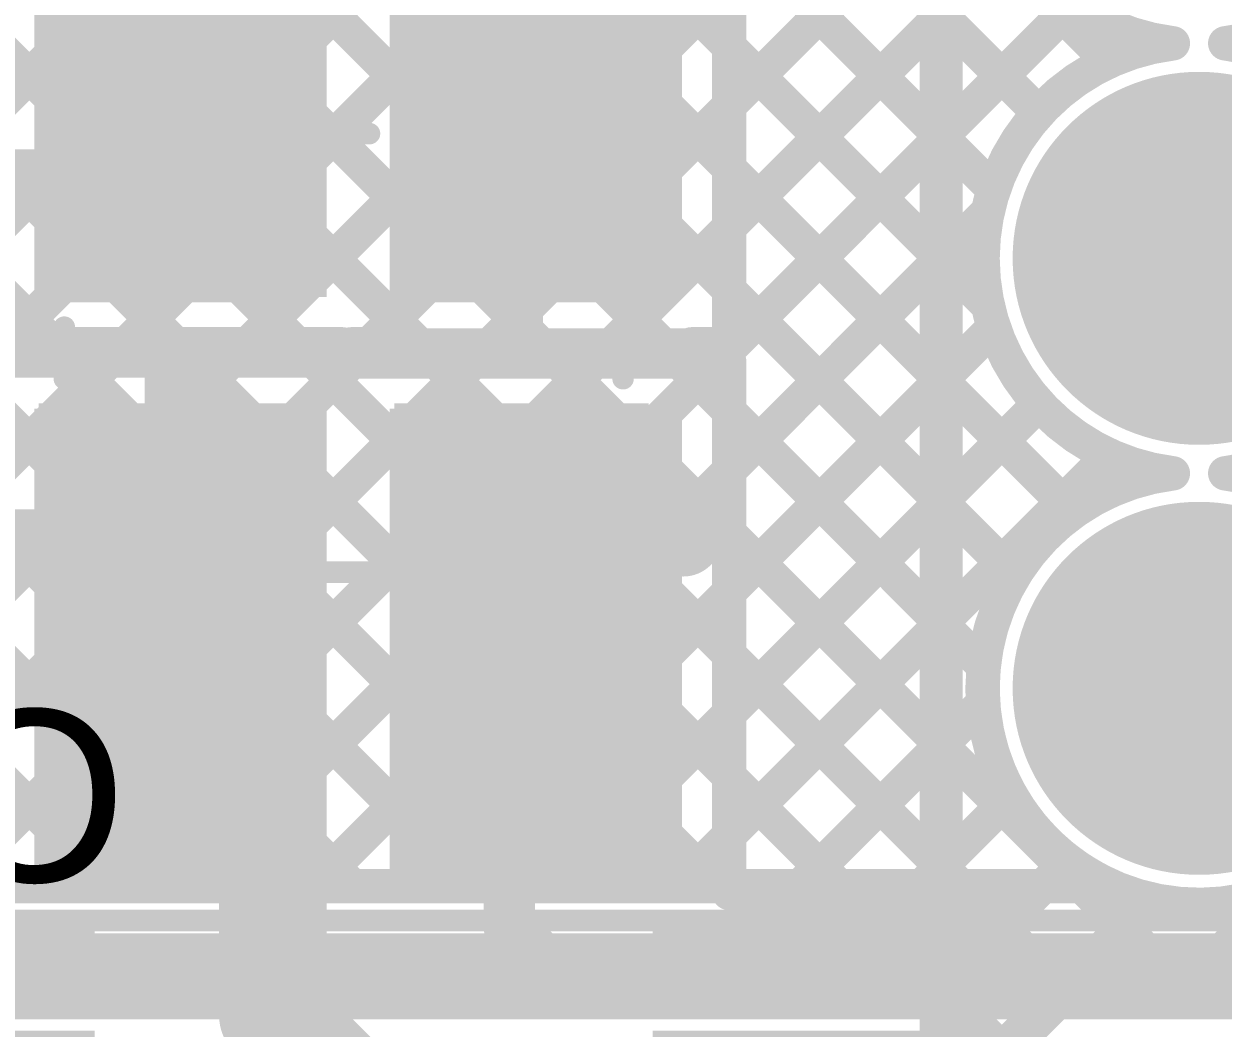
# Model space of a CAD drawing. Header units: millimetres. Extents: x 0 to 214, y 0 to 214.
# Drawn here: x 5.5756 to 5.8546, y 3.217 to 3.4505 of the extents above; entities that cross this region are included whole.
import ezdxf

# ---------------------------------------------------------------- set-up
doc = ezdxf.new("R2010")
doc.units = ezdxf.units.MM
doc.header["$MEASUREMENT"] = 0
for name, color, linetype in [('BottomLayer', 5, 'Continuous'), ('BottomOverlay', 54, 'Continuous'), ('BottomPaste', 16, 'Continuous'), ('BottomSolder', 6, 'Continuous'), ('Mechanical1', 6, 'Continuous'), ('MultiLayer', 9, 'Continuous'), ('PadHoleLayer', 156, 'Continuous'), ('TopLayer', 1, 'Continuous'), ('TopOverlay', 2, 'Continuous'), ('TopSolder', 216, 'Continuous')]:
    doc.layers.add(name, color=color, linetype=linetype)
doc.styles.add('Arial', font='', dxfattribs={"height": 0.2})
doc.styles.get('Arial').set_extended_font_data('Arial')

# ---------------------------------------------------------------- blocks, each defined once
blk = doc.blocks.new('16_QSOP_B_6')
at = {"layer": 'BottomLayer'}
for points in [[(-0.0689, 0.08061), (-0.12598, 0.08061), (-0.12598, 0.09439), (-0.0689, 0.09439)], [(0.12598, 0.08061), (0.0689, 0.08061), (0.0689, 0.09439), (0.12598, 0.09439)], [(-0.0689, 0.05561), (-0.12598, 0.05561), (-0.12598, 0.06939), (-0.0689, 0.06939)], [(0.12598, 0.05561), (0.0689, 0.05561), (0.0689, 0.06939), (0.12598, 0.06939)], [(-0.0689, 0.03061), (-0.12598, 0.03061), (-0.12598, 0.04439), (-0.0689, 0.04439)], [(0.12598, 0.03061), (0.0689, 0.03061), (0.0689, 0.04439), (0.12598, 0.04439)], [(-0.0689, 0.00561), (-0.12598, 0.00561), (-0.12598, 0.01939), (-0.0689, 0.01939)], [(0.12598, 0.00561), (0.0689, 0.00561), (0.0689, 0.01939), (0.12598, 0.01939)], [(-0.0689, -0.01939), (-0.12598, -0.01939), (-0.12598, -0.00561), (-0.0689, -0.00561)], [(0.12598, -0.01939), (0.0689, -0.01939), (0.0689, -0.00561), (0.12598, -0.00561)], [(-0.0689, -0.04439), (-0.12598, -0.04439), (-0.12598, -0.03061), (-0.0689, -0.03061)], [(0.12598, -0.04439), (0.0689, -0.04439), (0.0689, -0.03061), (0.12598, -0.03061)], [(-0.0689, -0.06939), (-0.12598, -0.06939), (-0.12598, -0.05561), (-0.0689, -0.05561)], [(0.12598, -0.06939), (0.0689, -0.06939), (0.0689, -0.05561), (0.12598, -0.05561)], [(-0.0689, -0.09439), (-0.12598, -0.09439), (-0.12598, -0.08061), (-0.0689, -0.08061)], [(0.12598, -0.09439), (0.0689, -0.09439), (0.0689, -0.08061), (0.12598, -0.08061)]]:
    blk.add_hatch(color=5, dxfattribs=at).paths.add_polyline_path(points)
at = {"layer": 'BottomPaste'}
for points in [[(-0.0689, 0.08061), (-0.12598, 0.08061), (-0.12598, 0.09439), (-0.0689, 0.09439)], [(0.12598, 0.08061), (0.0689, 0.08061), (0.0689, 0.09439), (0.12598, 0.09439)], [(-0.0689, 0.05561), (-0.12598, 0.05561), (-0.12598, 0.06939), (-0.0689, 0.06939)], [(0.12598, 0.05561), (0.0689, 0.05561), (0.0689, 0.06939), (0.12598, 0.06939)], [(-0.0689, 0.03061), (-0.12598, 0.03061), (-0.12598, 0.04439), (-0.0689, 0.04439)], [(0.12598, 0.03061), (0.0689, 0.03061), (0.0689, 0.04439), (0.12598, 0.04439)], [(-0.0689, 0.00561), (-0.12598, 0.00561), (-0.12598, 0.01939), (-0.0689, 0.01939)], [(0.12598, 0.00561), (0.0689, 0.00561), (0.0689, 0.01939), (0.12598, 0.01939)], [(-0.0689, -0.01939), (-0.12598, -0.01939), (-0.12598, -0.00561), (-0.0689, -0.00561)], [(0.12598, -0.01939), (0.0689, -0.01939), (0.0689, -0.00561), (0.12598, -0.00561)], [(-0.0689, -0.04439), (-0.12598, -0.04439), (-0.12598, -0.03061), (-0.0689, -0.03061)], [(0.12598, -0.04439), (0.0689, -0.04439), (0.0689, -0.03061), (0.12598, -0.03061)], [(-0.0689, -0.06939), (-0.12598, -0.06939), (-0.12598, -0.05561), (-0.0689, -0.05561)], [(0.12598, -0.06939), (0.0689, -0.06939), (0.0689, -0.05561), (0.12598, -0.05561)], [(-0.0689, -0.09439), (-0.12598, -0.09439), (-0.12598, -0.08061), (-0.0689, -0.08061)], [(0.12598, -0.09439), (0.0689, -0.09439), (0.0689, -0.08061), (0.12598, -0.08061)]]:
    blk.add_hatch(color=16, dxfattribs=at).paths.add_polyline_path(points)
at = {"layer": 'BottomSolder'}
for points in [[(-0.0649, 0.07661), (-0.12998, 0.07661), (-0.12998, 0.09839), (-0.0649, 0.09839)], [(0.12998, 0.07661), (0.0649, 0.07661), (0.0649, 0.09839), (0.12998, 0.09839)], [(-0.0649, 0.05161), (-0.12998, 0.05161), (-0.12998, 0.07339), (-0.0649, 0.07339)], [(0.12998, 0.05161), (0.0649, 0.05161), (0.0649, 0.07339), (0.12998, 0.07339)], [(-0.0649, 0.02661), (-0.12998, 0.02661), (-0.12998, 0.04839), (-0.0649, 0.04839)], [(0.12998, 0.02661), (0.0649, 0.02661), (0.0649, 0.04839), (0.12998, 0.04839)], [(-0.0649, 0.00161), (-0.12998, 0.00161), (-0.12998, 0.02339), (-0.0649, 0.02339)], [(0.12998, 0.00161), (0.0649, 0.00161), (0.0649, 0.02339), (0.12998, 0.02339)], [(-0.0649, -0.02339), (-0.12998, -0.02339), (-0.12998, -0.00161), (-0.0649, -0.00161)], [(0.12998, -0.02339), (0.0649, -0.02339), (0.0649, -0.00161), (0.12998, -0.00161)], [(-0.0649, -0.04839), (-0.12998, -0.04839), (-0.12998, -0.02661), (-0.0649, -0.02661)], [(0.12998, -0.04839), (0.0649, -0.04839), (0.0649, -0.02661), (0.12998, -0.02661)], [(-0.0649, -0.07339), (-0.12998, -0.07339), (-0.12998, -0.05161), (-0.0649, -0.05161)], [(0.12998, -0.07339), (0.0649, -0.07339), (0.0649, -0.05161), (0.12998, -0.05161)], [(-0.0649, -0.09839), (-0.12998, -0.09839), (-0.12998, -0.07661), (-0.0649, -0.07661)], [(0.12998, -0.09839), (0.0649, -0.09839), (0.0649, -0.07661), (0.12998, -0.07661)]]:
    blk.add_hatch(color=6, dxfattribs=at).paths.add_polyline_path(points)
at = {"layer": 'BottomOverlay', "const_width": 0.005}
for points in [[(0.053, 0.099), (-0.053, 0.099)], [(0.053, -0.099), (-0.053, -0.099)]]:
    blk.add_lwpolyline(points, dxfattribs=at)
at = {"layer": 'BottomOverlay'}
for points, const_width in [([(-0.05425, 0.099, 1), (-0.05175, 0.099, 1)], 0.0025), ([(0.05175, 0.099, 1), (0.05425, 0.099, 1)], 0.0025), ([(-0.13476, -0.088, 1), (-0.13924, -0.088, 1)], 0.01), ([(-0.14174, -0.088, 1), (-0.13674, -0.088, 1)], 0.005), ([(-0.13726, -0.088, 1), (-0.13226, -0.088, 1)], 0.005), ([(-0.05425, -0.099, 1), (-0.05175, -0.099, 1)], 0.0025), ([(0.05175, -0.099, 1), (0.05425, -0.099, 1)], 0.0025)]:
    blk.add_lwpolyline(points, format="xyb", close=True, dxfattribs=dict(at, const_width=const_width))
blk = doc.blocks.new('SX3B13_52127F2010F30_B_11')
at = {"layer": 'BottomLayer'}
for points in [[(-0.06693, 0.06693), (-0.01575, 0.06693), (-0.01575, 0.01575), (-0.06693, 0.01575)], [(0.01575, 0.06693), (0.06693, 0.06693), (0.06693, 0.01575), (0.01575, 0.01575)], [(-0.01575, -0.01575), (-0.01575, -0.06693), (-0.06693, -0.06693), (-0.06693, -0.01575)], [(0.06693, -0.01575), (0.06693, -0.06693), (0.01575, -0.06693), (0.01575, -0.01575)]]:
    blk.add_hatch(color=5, dxfattribs=at).paths.add_polyline_path(points)
at = {"layer": 'BottomPaste'}
for points in [[(-0.06693, 0.06693), (-0.01575, 0.06693), (-0.01575, 0.01575), (-0.06693, 0.01575)], [(0.01575, 0.06693), (0.06693, 0.06693), (0.06693, 0.01575), (0.01575, 0.01575)], [(-0.01575, -0.01575), (-0.01575, -0.06693), (-0.06693, -0.06693), (-0.06693, -0.01575)], [(0.06693, -0.01575), (0.06693, -0.06693), (0.01575, -0.06693), (0.01575, -0.01575)]]:
    blk.add_hatch(color=16, dxfattribs=at).paths.add_polyline_path(points)
at = {"layer": 'BottomSolder'}
for points in [[(-0.07093, 0.07093), (-0.01175, 0.07093), (-0.01175, 0.01175), (-0.07093, 0.01175)], [(0.01175, 0.07093), (0.07093, 0.07093), (0.07093, 0.01175), (0.01175, 0.01175)], [(-0.01175, -0.01175), (-0.01175, -0.07093), (-0.07093, -0.07093), (-0.07093, -0.01175)], [(0.07093, -0.01175), (0.07093, -0.07093), (0.01175, -0.07093), (0.01175, -0.01175)]]:
    blk.add_hatch(color=6, dxfattribs=at).paths.add_polyline_path(points)
at = {"layer": 'BottomOverlay', "const_width": 0.005}
for points in [[(0.006, 0.051), (-0.006, 0.051)], [(-0.065, 0.006), (-0.065, -0.006)], [(0.065, 0.006), (0.065, -0.006)], [(0.006, -0.051), (-0.006, -0.051)]]:
    blk.add_lwpolyline(points, dxfattribs=at)
at = {"layer": 'BottomOverlay'}
for points, const_width in [([(-0.00725, 0.051, 1), (-0.00475, 0.051, 1)], 0.0025), ([(0.00475, 0.051, 1), (0.00725, 0.051, 1)], 0.0025), ([(-0.075, 0.043, 1), (-0.083, 0.043, 1)], 0.01), ([(-0.0855, 0.043, 1), (-0.0805, 0.043, 1)], 0.005), ([(-0.0775, 0.043, 1), (-0.0725, 0.043, 1)], 0.005), ([(-0.06625, 0.006, 1), (-0.06375, 0.006, 1)], 0.0025), ([(0.06375, 0.006, 1), (0.06625, 0.006, 1)], 0.0025), ([(-0.06625, -0.006, 1), (-0.06375, -0.006, 1)], 0.0025), ([(0.06375, -0.006, 1), (0.06625, -0.006, 1)], 0.0025), ([(-0.00725, -0.051, 1), (-0.00475, -0.051, 1)], 0.0025), ([(0.00475, -0.051, 1), (0.00725, -0.051, 1)], 0.0025)]:
    blk.add_lwpolyline(points, format="xyb", close=True, dxfattribs=dict(at, const_width=const_width))
blk = doc.blocks.new('C__0603_B_18')
at = {"layer": 'BottomLayer'}
for points in [[(-0.045, -0.0175), (-0.045, 0.0175), (-0.015, 0.0175), (-0.015, -0.0175)], [(0.015, -0.0175), (0.015, 0.0175), (0.045, 0.0175), (0.045, -0.0175)]]:
    blk.add_hatch(color=5, dxfattribs=at).paths.add_polyline_path(points)
at = {"layer": 'BottomPaste'}
for points in [[(-0.045, -0.0175), (-0.045, 0.0175), (-0.015, 0.0175), (-0.015, -0.0175)], [(0.015, -0.0175), (0.015, 0.0175), (0.045, 0.0175), (0.045, -0.0175)]]:
    blk.add_hatch(color=16, dxfattribs=at).paths.add_polyline_path(points)
at = {"layer": 'BottomSolder'}
for points in [[(-0.04736, -0.01986), (-0.04736, 0.01986), (-0.01264, 0.01986), (-0.01264, -0.01986)], [(0.01264, -0.01986), (0.01264, 0.01986), (0.04736, 0.01986), (0.04736, -0.01986)]]:
    blk.add_hatch(color=6, dxfattribs=at).paths.add_polyline_path(points)
at = {"layer": 'BottomOverlay', "const_width": 0.005}
for points in [[(-0.049, 0.021), (-0.018, 0.021)], [(-0.049, -0.021), (-0.049, 0.021)], [(0.018, 0.021), (0.049, 0.021)], [(0.049, -0.021), (0.049, 0.021)], [(-0.049, -0.021), (-0.018, -0.021)], [(0.018, -0.021), (0.049, -0.021)]]:
    blk.add_lwpolyline(points, dxfattribs=at)
at = {"layer": 'BottomOverlay', "const_width": 0.0025}
for points in [[(-0.05025, 0.021, 1), (-0.04775, 0.021, 1)], [(-0.05025, 0.021, 1), (-0.04775, 0.021, 1)], [(-0.01925, 0.021, 1), (-0.01675, 0.021, 1)], [(0.01675, 0.021, 1), (0.01925, 0.021, 1)], [(0.04775, 0.021, 1), (0.05025, 0.021, 1)], [(0.04775, 0.021, 1), (0.05025, 0.021, 1)], [(-0.05025, -0.021, 1), (-0.04775, -0.021, 1)], [(-0.05025, -0.021, 1), (-0.04775, -0.021, 1)], [(-0.01925, -0.021, 1), (-0.01675, -0.021, 1)], [(0.01675, -0.021, 1), (0.01925, -0.021, 1)], [(0.04775, -0.021, 1), (0.05025, -0.021, 1)], [(0.04775, -0.021, 1), (0.05025, -0.021, 1)]]:
    blk.add_lwpolyline(points, format="xyb", close=True, dxfattribs=at)
blk = doc.blocks.new('DW254W_11_04_85_85')
at = {"layer": 'BottomLayer'}
h = blk.add_hatch(color=5, dxfattribs=at)
edge = h.paths.add_edge_path()
edge.add_arc((0.2, 0), 0.03937, 0, 360)
h = blk.add_hatch(color=5, dxfattribs=at)
edge = h.paths.add_edge_path()
edge.add_arc((0.3, 0), 0.03937, 0, 360)
at = {"layer": 'BottomSolder'}
h = blk.add_hatch(color=6, dxfattribs=at)
edge = h.paths.add_edge_path()
edge.add_arc((0.2, 0), 0.04337, 0, 360)
h = blk.add_hatch(color=6, dxfattribs=at)
edge = h.paths.add_edge_path()
edge.add_arc((0.3, 0), 0.04337, 0, 360)
at = {"layer": 'MultiLayer'}
h = blk.add_hatch(color=9, dxfattribs=at)
edge = h.paths.add_edge_path()
edge.add_arc((0.2, 0), 0.03937, 0, 360)
h = blk.add_hatch(color=9, dxfattribs=at)
edge = h.paths.add_edge_path()
edge.add_arc((0.3, 0), 0.03937, 0, 360)
at = {"layer": 'PadHoleLayer'}
h = blk.add_hatch(color=156, dxfattribs=at)
edge = h.paths.add_edge_path()
edge.add_arc((0.2, 0), 0.02008, 0, 360)
h = blk.add_hatch(color=156, dxfattribs=at)
edge = h.paths.add_edge_path()
edge.add_arc((0.3, 0), 0.02008, 0, 360)
at = {"layer": 'TopLayer'}
h = blk.add_hatch(color=1, dxfattribs=at)
edge = h.paths.add_edge_path()
edge.add_arc((0.2, 0), 0.03937, 0, 360)
h = blk.add_hatch(color=1, dxfattribs=at)
edge = h.paths.add_edge_path()
edge.add_arc((0.3, 0), 0.03937, 0, 360)
at = {"layer": 'TopSolder'}
h = blk.add_hatch(color=216, dxfattribs=at)
edge = h.paths.add_edge_path()
edge.add_arc((0.2, 0), 0.04337, 0, 360)
h = blk.add_hatch(color=216, dxfattribs=at)
edge = h.paths.add_edge_path()
edge.add_arc((0.3, 0), 0.04337, 0, 360)
at = {"layer": 'TopOverlay', "const_width": 0.005}
blk.add_lwpolyline([(0.354, -0.383), (0.354, 0.011)], dxfattribs=at)

msp = doc.modelspace()

# ---------------------------------------------------------------- hatches: boundary and pattern name
at = {"layer": 'BottomLayer'}
for points in [[(5.578, 3.387), (5.646, 3.387), (5.646, 3.497), (5.578, 3.497)], [(5.66068, 3.387), (5.72868, 3.387), (5.72868, 3.497), (5.66068, 3.497)], [(5.578, 3.251), (5.646, 3.251), (5.646, 3.361), (5.578, 3.361)], [(5.66068, 3.251), (5.72868, 3.251), (5.72868, 3.361), (5.66068, 3.361)]]:
    msp.add_hatch(color=5, dxfattribs=at).paths.add_polyline_path(points)

# ---------------------------------------------------------------- linework, layer by layer
at = {"layer": 'BottomLayer', "const_width": 0.008}
for points in [[(5.84291, 3.446, -0.818154), (5.8352, 3.54444)], [(5.89937, 3.496, -0.379116), (5.85509, 3.446)], [(5.84291, 3.346, -0.885505), (5.84291, 3.446)], [(5.85509, 3.446, -0.379116), (5.89937, 3.396)], [(5.89937, 3.396, -0.379116), (5.85509, 3.346)], [(5.89937, 3.296, -2.221215), (5.84291, 3.346)], [(5.85509, 3.346, -0.379116), (5.89937, 3.296)], [(5.81496, 3.222, -0.199327), (5.827, 3.227)], [(5.81498, 3.22202, -0.198912), (5.827, 3.227)]]:
    msp.add_lwpolyline(points, format="xyb", dxfattribs=at)
at = {"layer": 'BottomLayer'}
for points, const_width in [([(5.73034, 3.53943), (5.82799, 3.44178)], 0.008), ([(5.73968, 3.376), (5.73968, 3.508)], 0.008), ([(5.73968, 3.50181), (5.81167, 3.42982)], 0.008), ([(5.73968, 3.43151), (5.79891, 3.49074)], 0.008), ([(5.69134, 3.41534), (5.69134, 3.4717)], 0.025), ([(5.62175, 3.42843), (5.62175, 3.46772)], 0.025), ([(5.73968, 3.47352), (5.80123, 3.41197)], 0.008), ([(5.73968, 3.40322), (5.80608, 3.46963)], 0.008), ([(5.73674, 3.372), (5.81974, 3.455)], 0.008), ([(5.73968, 3.44524), (5.79983, 3.38509)], 0.008), ([(5.60866, 3.41534), (5.62175, 3.42843)], 0.025), ([(5.54934, 3.41534), (5.60866, 3.41534)], 0.012), ([(5.69134, 3.37975), (5.69134, 3.41534)], 0.01), ([(5.73968, 3.41695), (5.81968, 3.33695)], 0.008), ([(5.73968, 3.34665), (5.7998, 3.40677)], 0.008), ([(5.73968, 3.38867), (5.80604, 3.3223)], 0.008), ([(5.73968, 3.31837), (5.80126, 3.37995)], 0.008), ([(5.567, 3.376), (5.64968, 3.376)], 0.008), ([(5.58264, 3.376), (5.58639, 3.37225)], 0.008), ([(5.59557, 3.37225), (5.59932, 3.376)], 0.008), ([(5.61093, 3.376), (5.61467, 3.37225)], 0.008), ([(5.62385, 3.37225), (5.6276, 3.376)], 0.008), ([(5.63921, 3.376), (5.64296, 3.37225)], 0.008), ([(5.65175, 3.376), (5.657, 3.376)], 0.008), ([(5.65175, 3.37575), (5.73093, 3.37575)], 0.008), ([(5.65189, 3.372), (5.65563, 3.37575)], 0.008), ([(5.66775, 3.37575), (5.67149, 3.372)], 0.008), ([(5.68017, 3.372), (5.68392, 3.37575)], 0.008), ([(5.69603, 3.37575), (5.69978, 3.372)], 0.008), ([(5.70845, 3.372), (5.7122, 3.37575)], 0.008), ([(5.72431, 3.37575), (5.72806, 3.372)], 0.008), ([(5.73093, 3.376), (5.73968, 3.376)], 0.008), ([(5.56907, 3.37225), (5.64825, 3.37225)], 0.008), ([(5.64968, 3.372), (5.657, 3.372)], 0.008), ([(5.64968, 3.372), (5.657, 3.372)], 0.008), ([(5.657, 3.372), (5.73968, 3.372)], 0.008), ([(5.73968, 3.24839), (5.73968, 3.372)], 0.008), ([(5.60866, 3.33266), (5.60866, 3.36825)], 0.01), ([(5.73968, 3.29009), (5.81172, 3.36213)], 0.008), ([(5.73968, 3.36039), (5.7989, 3.30117)], 0.008), ([(5.73968, 3.2618), (5.82806, 3.35019)], 0.008), ([(5.60866, 3.33266), (5.62604, 3.31529)], 0.025), ([(5.69134, 3.2773), (5.69134, 3.33266)], 0.025), ([(5.57307, 3.33266), (5.60866, 3.33266)], 0.01), ([(5.73968, 3.3321), (5.84478, 3.227)], 0.008), ([(5.62604, 3.2745), (5.62604, 3.31529)], 0.025), ([(5.73968, 3.30382), (5.81867, 3.22482)], 0.008), ([(5.75455, 3.24839), (5.79875, 3.29259)], 0.008), ([(5.68854, 3.2745), (5.69134, 3.2773)], 0.025), ([(5.68854, 3.272), (5.68854, 3.2745)], 0.025), ([(5.62854, 3.272), (5.6335, 3.26704)], 0.025), ([(5.62604, 3.2745), (5.62854, 3.272)], 0.012), ([(5.6335, 3.22), (5.6335, 3.26704)], 0.025), ([(5.68854, 3.24054), (5.68854, 3.272)], 0.012), ([(5.73968, 3.27553), (5.76682, 3.24839)], 0.008), ([(5.78283, 3.24839), (5.80533, 3.27089)], 0.008), ([(5.79398, 3.23126), (5.81858, 3.25585)], 0.008), ([(5.8463, 3.227), (5.86912, 3.24982)], 0.008), ([(5.73968, 3.24839), (5.79398, 3.24839)], 0.008), ([(5.79398, 3.22639), (5.79398, 3.24839)], 0.008), ([(5.79698, 3.20597), (5.83788, 3.24687)], 0.008), ([(5.85417, 3.2459), (5.87306, 3.227)], 0.008), ([(5.68854, 3.24054), (5.69857, 3.2305)], 0.012), ([(5.69857, 3.2305), (5.75444, 3.2305)], 0.012), ([(5.6335, 3.22), (5.698, 3.1555)], 0.025), ([(5.79698, 3.20403), (5.79698, 3.22639)], 0.008), ([(5.827, 3.227), (5.96796, 3.227)], 0.008), ([(5.79698, 3.20403), (5.81496, 3.222)], 0.008), ([(5.79698, 3.21823), (5.80408, 3.21113)], 0.008)]:
    msp.add_lwpolyline(points, dxfattribs=dict(at, const_width=const_width))
for points, const_width in [([(5.73768, 3.44524, 1), (5.74168, 3.44524, 1)], 0.004), ([(5.84091, 3.446, 1), (5.84491, 3.446, 1)], 0.004), ([(5.84091, 3.446, 1), (5.84491, 3.446, 1)], 0.004), ([(5.85309, 3.446, 1), (5.85709, 3.446, 1)], 0.004), ([(5.85309, 3.446, 1), (5.85709, 3.446, 1)], 0.004), ([(5.82599, 3.44178, 1), (5.82999, 3.44178, 1)], 0.004), ([(5.6155, 3.42843, 1), (5.628, 3.42843, 1)], 0.0125), ([(5.6155, 3.42843, 1), (5.628, 3.42843, 1)], 0.0125), ([(5.73768, 3.43151, 1), (5.74168, 3.43151, 1)], 0.004), ([(5.80967, 3.42982, 1), (5.81367, 3.42982, 1)], 0.004), ([(5.60241, 3.41534, 1), (5.61491, 3.41534, 1)], 0.0125), ([(5.68509, 3.41534, 1), (5.69759, 3.41534, 1)], 0.0125), ([(5.60566, 3.41534, 1), (5.61166, 3.41534, 1)], 0.006), ([(5.68884, 3.41534, 1), (5.69384, 3.41534, 1)], 0.005), ([(5.73768, 3.41695, 1), (5.74168, 3.41695, 1)], 0.004), ([(5.79923, 3.41197, 1), (5.80323, 3.41197, 1)], 0.004), ([(5.7978, 3.40677, 1), (5.8018, 3.40677, 1)], 0.004), ([(5.73768, 3.40322, 1), (5.74168, 3.40322, 1)], 0.004), ([(5.73768, 3.38867, 1), (5.74168, 3.38867, 1)], 0.004), ([(5.79783, 3.38509, 1), (5.80183, 3.38509, 1)], 0.004), ([(5.68884, 3.37975, 1), (5.69384, 3.37975, 1)], 0.005), ([(5.79926, 3.37995, 1), (5.80326, 3.37995, 1)], 0.004), ([(5.58064, 3.376, 1), (5.58464, 3.376, 1)], 0.004), ([(5.59732, 3.376, 1), (5.60132, 3.376, 1)], 0.004), ([(5.60893, 3.376, 1), (5.61293, 3.376, 1)], 0.004), ([(5.6256, 3.376, 1), (5.6296, 3.376, 1)], 0.004), ([(5.63721, 3.376, 1), (5.64121, 3.376, 1)], 0.004), ([(5.64768, 3.376, 1), (5.65168, 3.376, 1)], 0.004), ([(5.64975, 3.376, 1), (5.65375, 3.376, 1)], 0.004), ([(5.64975, 3.37575, 1), (5.65375, 3.37575, 1)], 0.004), ([(5.65363, 3.37575, 1), (5.65763, 3.37575, 1)], 0.004), ([(5.655, 3.376, 1), (5.659, 3.376, 1)], 0.004), ([(5.66575, 3.37575, 1), (5.66975, 3.37575, 1)], 0.004), ([(5.68192, 3.37575, 1), (5.68592, 3.37575, 1)], 0.004), ([(5.69403, 3.37575, 1), (5.69803, 3.37575, 1)], 0.004), ([(5.7102, 3.37575, 1), (5.7142, 3.37575, 1)], 0.004), ([(5.72231, 3.37575, 1), (5.72631, 3.37575, 1)], 0.004), ([(5.72893, 3.376, 1), (5.73293, 3.376, 1)], 0.004), ([(5.72893, 3.37575, 1), (5.73293, 3.37575, 1)], 0.004), ([(5.73768, 3.376, 1), (5.74168, 3.376, 1)], 0.004), ([(5.73768, 3.376, 1), (5.74168, 3.376, 1)], 0.004), ([(5.58439, 3.37225, 1), (5.58839, 3.37225, 1)], 0.004), ([(5.59357, 3.37225, 1), (5.59757, 3.37225, 1)], 0.004), ([(5.61267, 3.37225, 1), (5.61667, 3.37225, 1)], 0.004), ([(5.62185, 3.37225, 1), (5.62585, 3.37225, 1)], 0.004), ([(5.64096, 3.37225, 1), (5.64496, 3.37225, 1)], 0.004), ([(5.64625, 3.37225, 1), (5.65025, 3.37225, 1)], 0.004), ([(5.64768, 3.372, 1), (5.65168, 3.372, 1)], 0.004), ([(5.64768, 3.372, 1), (5.65168, 3.372, 1)], 0.004), ([(5.64989, 3.372, 1), (5.65389, 3.372, 1)], 0.004), ([(5.655, 3.372, 1), (5.659, 3.372, 1)], 0.004), ([(5.655, 3.372, 1), (5.659, 3.372, 1)], 0.004), ([(5.655, 3.372, 1), (5.659, 3.372, 1)], 0.004), ([(5.66949, 3.372, 1), (5.67349, 3.372, 1)], 0.004), ([(5.67817, 3.372, 1), (5.68217, 3.372, 1)], 0.004), ([(5.69778, 3.372, 1), (5.70178, 3.372, 1)], 0.004), ([(5.70645, 3.372, 1), (5.71045, 3.372, 1)], 0.004), ([(5.72606, 3.372, 1), (5.73006, 3.372, 1)], 0.004), ([(5.73474, 3.372, 1), (5.73874, 3.372, 1)], 0.004), ([(5.73768, 3.372, 1), (5.74168, 3.372, 1)], 0.004), ([(5.73768, 3.372, 1), (5.74168, 3.372, 1)], 0.004), ([(5.60616, 3.36825, 1), (5.61116, 3.36825, 1)], 0.005), ([(5.73768, 3.36039, 1), (5.74168, 3.36039, 1)], 0.004), ([(5.80972, 3.36213, 1), (5.81372, 3.36213, 1)], 0.004), ([(5.82606, 3.35019, 1), (5.83006, 3.35019, 1)], 0.004), ([(5.73768, 3.34665, 1), (5.74168, 3.34665, 1)], 0.004), ([(5.84091, 3.346, 1), (5.84491, 3.346, 1)], 0.004), ([(5.84091, 3.346, 1), (5.84491, 3.346, 1)], 0.004), ([(5.85309, 3.346, 1), (5.85709, 3.346, 1)], 0.004), ([(5.85309, 3.346, 1), (5.85709, 3.346, 1)], 0.004), ([(5.60241, 3.33266, 1), (5.61491, 3.33266, 1)], 0.0125), ([(5.68509, 3.33266, 1), (5.69759, 3.33266, 1)], 0.0125), ([(5.81768, 3.33695, 1), (5.82168, 3.33695, 1)], 0.004), ([(5.57057, 3.33266, 1), (5.57557, 3.33266, 1)], 0.005), ([(5.60616, 3.33266, 1), (5.61116, 3.33266, 1)], 0.005), ([(5.60616, 3.33266, 1), (5.61116, 3.33266, 1)], 0.005), ([(5.73768, 3.3321, 1), (5.74168, 3.3321, 1)], 0.004), ([(5.61979, 3.31529, 1), (5.63229, 3.31529, 1)], 0.0125), ([(5.61979, 3.31529, 1), (5.63229, 3.31529, 1)], 0.0125), ([(5.80404, 3.3223, 1), (5.80804, 3.3223, 1)], 0.004), ([(5.73768, 3.31837, 1), (5.74168, 3.31837, 1)], 0.004), ([(5.73768, 3.30382, 1), (5.74168, 3.30382, 1)], 0.004), ([(5.7969, 3.30117, 1), (5.8009, 3.30117, 1)], 0.004), ([(5.79675, 3.29259, 1), (5.80075, 3.29259, 1)], 0.004), ([(5.73768, 3.29009, 1), (5.74168, 3.29009, 1)], 0.004), ([(5.68509, 3.2773, 1), (5.69759, 3.2773, 1)], 0.0125), ([(5.68509, 3.2773, 1), (5.69759, 3.2773, 1)], 0.0125), ([(5.61979, 3.2745, 1), (5.63229, 3.2745, 1)], 0.0125), ([(5.68229, 3.2745, 1), (5.69479, 3.2745, 1)], 0.0125), ([(5.68229, 3.2745, 1), (5.69479, 3.2745, 1)], 0.0125), ([(5.62229, 3.272, 1), (5.63479, 3.272, 1)], 0.0125), ([(5.68229, 3.272, 1), (5.69479, 3.272, 1)], 0.0125), ([(5.62304, 3.2745, 1), (5.62904, 3.2745, 1)], 0.006), ([(5.62725, 3.26704, 1), (5.63975, 3.26704, 1)], 0.0125), ([(5.62725, 3.26704, 1), (5.63975, 3.26704, 1)], 0.0125), ([(5.62554, 3.272, 1), (5.63154, 3.272, 1)], 0.006), ([(5.68554, 3.272, 1), (5.69154, 3.272, 1)], 0.006), ([(5.73768, 3.27553, 1), (5.74168, 3.27553, 1)], 0.004), ([(5.80333, 3.27089, 1), (5.80733, 3.27089, 1)], 0.004), ([(5.73768, 3.2618, 1), (5.74168, 3.2618, 1)], 0.004), ([(5.81658, 3.25585, 1), (5.82058, 3.25585, 1)], 0.004), ([(5.73768, 3.24839, 1), (5.74168, 3.24839, 1)], 0.004), ([(5.73768, 3.24839, 1), (5.74168, 3.24839, 1)], 0.004), ([(5.75255, 3.24839, 1), (5.75655, 3.24839, 1)], 0.004), ([(5.76482, 3.24839, 1), (5.76882, 3.24839, 1)], 0.004), ([(5.78083, 3.24839, 1), (5.78483, 3.24839, 1)], 0.004), ([(5.79198, 3.24839, 1), (5.79598, 3.24839, 1)], 0.004), ([(5.79198, 3.24839, 1), (5.79598, 3.24839, 1)], 0.004), ([(5.83588, 3.24687, 1), (5.83988, 3.24687, 1)], 0.004), ([(5.85217, 3.2459, 1), (5.85617, 3.2459, 1)], 0.004), ([(5.68554, 3.24054, 1), (5.69154, 3.24054, 1)], 0.006), ([(5.68554, 3.24054, 1), (5.69154, 3.24054, 1)], 0.006), ([(5.69557, 3.2305, 1), (5.70157, 3.2305, 1)], 0.006), ([(5.69557, 3.2305, 1), (5.70157, 3.2305, 1)], 0.006), ([(5.75144, 3.2305, 1), (5.75744, 3.2305, 1)], 0.006), ([(5.79198, 3.23126, 1), (5.79598, 3.23126, 1)], 0.004), ([(5.62725, 3.22, 1), (5.63975, 3.22, 1)], 0.0125), ([(5.62725, 3.22, 1), (5.63975, 3.22, 1)], 0.0125), ([(5.79198, 3.22639, 1), (5.79598, 3.22639, 1)], 0.004), ([(5.79498, 3.22639, 1), (5.79898, 3.22639, 1)], 0.004), ([(5.825, 3.227, 1), (5.829, 3.227, 1)], 0.004), ([(5.825, 3.227, 1), (5.829, 3.227, 1)], 0.004), ([(5.825, 3.227, 1), (5.829, 3.227, 1)], 0.004), ([(5.84278, 3.227, 1), (5.84678, 3.227, 1)], 0.004), ([(5.8443, 3.227, 1), (5.8483, 3.227, 1)], 0.004), ([(5.81667, 3.22482, 1), (5.82067, 3.22482, 1)], 0.004), ([(5.81296, 3.222, 1), (5.81696, 3.222, 1)], 0.004), ([(5.81296, 3.222, 1), (5.81696, 3.222, 1)], 0.004), ([(5.81298, 3.22202, 1), (5.81698, 3.22202, 1)], 0.004), ([(5.79498, 3.21823, 1), (5.79898, 3.21823, 1)], 0.004)]:
    msp.add_lwpolyline(points, format="xyb", close=True, dxfattribs=dict(at, const_width=const_width))
at = {"layer": 'Mechanical1', "const_width": 0.01}
msp.add_lwpolyline([(5.789, 2.428), (5.789, 3.6285)], dxfattribs=at)
at = {"layer": 'TopLayer'}
for points, const_width in [([(5.38846, 3.25), (5.78246, 3.644)], 0.008), ([(5.41675, 3.25), (5.81075, 3.644)], 0.008), ([(5.5692, 3.644), (5.80123, 3.41197)], 0.008), ([(5.59748, 3.644), (5.81167, 3.42982)], 0.008), ([(5.62577, 3.644), (5.82799, 3.44178)], 0.008), ([(5.56019, 3.62472), (5.79983, 3.38509)], 0.008), ([(5.54741, 3.60922), (5.81968, 3.33695)], 0.008), ([(5.44503, 3.25), (5.79932, 3.60428)], 0.008), ([(5.52419, 3.60415), (5.80604, 3.3223)], 0.008), ([(5.51005, 3.59001), (5.7989, 3.30117)], 0.008), ([(5.47332, 3.25), (5.80178, 3.57846)], 0.008), ([(5.49591, 3.57587), (5.82178, 3.25)], 0.008), ([(5.48177, 3.56173), (5.79349, 3.25)], 0.008), ([(5.5016, 3.25), (5.81269, 3.56109)], 0.008), ([(5.46763, 3.54758), (5.76521, 3.25)], 0.008), ([(5.52989, 3.25), (5.82946, 3.54957)], 0.008), ([(5.45348, 3.53344), (5.73693, 3.25)], 0.008), ([(5.43934, 3.5193), (5.70864, 3.25)], 0.008), ([(5.4252, 3.50516), (5.68036, 3.25)], 0.008), ([(5.41106, 3.49102), (5.65207, 3.25)], 0.008), ([(5.55817, 3.25), (5.79891, 3.49074)], 0.008), ([(5.39691, 3.47687), (5.62379, 3.25)], 0.008), ([(5.58645, 3.25), (5.80608, 3.46963)], 0.008), ([(5.38277, 3.46273), (5.5955, 3.25)], 0.008), ([(5.61474, 3.25), (5.81974, 3.455)], 0.008), ([(5.849, 3.396), (5.86177, 3.40877)], 0.012), ([(5.64302, 3.25), (5.7998, 3.40677)], 0.008), ([(5.67131, 3.25), (5.80126, 3.37995)], 0.008), ([(5.69959, 3.25), (5.81172, 3.36213)], 0.008), ([(5.72788, 3.25), (5.82806, 3.35019)], 0.008), ([(5.849, 3.296), (5.99, 3.296)], 0.04), ([(5.75616, 3.25), (5.79875, 3.29259)], 0.008), ([(5.78444, 3.25), (5.80533, 3.27089)], 0.008), ([(5.81273, 3.25), (5.81858, 3.25585)], 0.008), ([(5.491, 3.25), (5.82848, 3.25)], 0.008), ([(5.491, 3.229), (6.051, 3.229)], 0.02)]:
    msp.add_lwpolyline(points, dxfattribs=dict(at, const_width=const_width))
at = {"layer": 'TopLayer', "const_width": 0.008}
for points in [[(5.84291, 3.446, -0.885505), (5.84291, 3.546)], [(5.8816, 3.4576, -0.14668), (5.85509, 3.446)], [(5.84291, 3.346, -0.885505), (5.84291, 3.446)], [(5.85509, 3.446, -0.174643), (5.88558, 3.43062)], [(5.89937, 3.396, -0.379116), (5.85509, 3.346)], [(5.82848, 3.25, -0.760468), (5.84291, 3.346)], [(5.85509, 3.346, -0.199211), (5.8887, 3.327)]]:
    msp.add_lwpolyline(points, format="xyb", dxfattribs=at)
at = {"layer": 'TopLayer'}
for points, const_width in [([(5.84091, 3.446, 1), (5.84491, 3.446, 1)], 0.004), ([(5.84091, 3.446, 1), (5.84491, 3.446, 1)], 0.004), ([(5.85309, 3.446, 1), (5.85709, 3.446, 1)], 0.004), ([(5.85309, 3.446, 1), (5.85709, 3.446, 1)], 0.004), ([(5.82599, 3.44178, 1), (5.82999, 3.44178, 1)], 0.004), ([(5.80967, 3.42982, 1), (5.81367, 3.42982, 1)], 0.004), ([(5.79923, 3.41197, 1), (5.80323, 3.41197, 1)], 0.004), ([(5.7978, 3.40677, 1), (5.8018, 3.40677, 1)], 0.004), ([(5.846, 3.396, 1), (5.852, 3.396, 1)], 0.006), ([(5.79783, 3.38509, 1), (5.80183, 3.38509, 1)], 0.004), ([(5.79926, 3.37995, 1), (5.80326, 3.37995, 1)], 0.004), ([(5.80972, 3.36213, 1), (5.81372, 3.36213, 1)], 0.004), ([(5.82606, 3.35019, 1), (5.83006, 3.35019, 1)], 0.004), ([(5.84091, 3.346, 1), (5.84491, 3.346, 1)], 0.004), ([(5.84091, 3.346, 1), (5.84491, 3.346, 1)], 0.004), ([(5.85309, 3.346, 1), (5.85709, 3.346, 1)], 0.004), ([(5.85309, 3.346, 1), (5.85709, 3.346, 1)], 0.004), ([(5.81768, 3.33695, 1), (5.82168, 3.33695, 1)], 0.004), ([(5.80404, 3.3223, 1), (5.80804, 3.3223, 1)], 0.004), ([(5.839, 3.296, 1), (5.859, 3.296, 1)], 0.02), ([(5.7969, 3.30117, 1), (5.8009, 3.30117, 1)], 0.004), ([(5.79675, 3.29259, 1), (5.80075, 3.29259, 1)], 0.004), ([(5.80333, 3.27089, 1), (5.80733, 3.27089, 1)], 0.004), ([(5.81658, 3.25585, 1), (5.82058, 3.25585, 1)], 0.004), ([(5.58445, 3.25, 1), (5.58845, 3.25, 1)], 0.004), ([(5.5935, 3.25, 1), (5.5975, 3.25, 1)], 0.004), ([(5.61274, 3.25, 1), (5.61674, 3.25, 1)], 0.004), ([(5.62179, 3.25, 1), (5.62579, 3.25, 1)], 0.004), ([(5.64102, 3.25, 1), (5.64502, 3.25, 1)], 0.004), ([(5.65007, 3.25, 1), (5.65407, 3.25, 1)], 0.004), ([(5.66931, 3.25, 1), (5.67331, 3.25, 1)], 0.004), ([(5.67836, 3.25, 1), (5.68236, 3.25, 1)], 0.004), ([(5.69759, 3.25, 1), (5.70159, 3.25, 1)], 0.004), ([(5.70664, 3.25, 1), (5.71064, 3.25, 1)], 0.004), ([(5.72588, 3.25, 1), (5.72988, 3.25, 1)], 0.004), ([(5.73493, 3.25, 1), (5.73893, 3.25, 1)], 0.004), ([(5.75416, 3.25, 1), (5.75816, 3.25, 1)], 0.004), ([(5.76321, 3.25, 1), (5.76721, 3.25, 1)], 0.004), ([(5.78244, 3.25, 1), (5.78644, 3.25, 1)], 0.004), ([(5.79149, 3.25, 1), (5.79549, 3.25, 1)], 0.004), ([(5.81073, 3.25, 1), (5.81473, 3.25, 1)], 0.004), ([(5.81978, 3.25, 1), (5.82378, 3.25, 1)], 0.004), ([(5.82648, 3.25, 1), (5.83048, 3.25, 1)], 0.004), ([(5.82648, 3.25, 1), (5.83048, 3.25, 1)], 0.004)]:
    msp.add_lwpolyline(points, format="xyb", close=True, dxfattribs=dict(at, const_width=const_width))

# ---------------------------------------------------------------- block references
for name, p, rotation in [('DW254W_11_04_85_85', (5.849, 3.596), 270), ('SX3B13_52127F2010F30_B_11', (5.65, 3.374), 180), ('16_QSOP_B_6', (5.657, 3.143), 180)]:
    msp.add_blockref(name, p, dxfattribs=dict(rotation=rotation))
msp.add_blockref('C__0603_B_18', (5.65854, 3.272))

# ---------------------------------------------------------------- texts
at = {"layer": 'BottomOverlay', "style": 'Arial', "text_generation_flag": 2}
msp.add_text('C71', height=0.04, dxfattribs=at).set_placement((5.59965, 3.25101))

doc.saveas('drawing.dxf')
